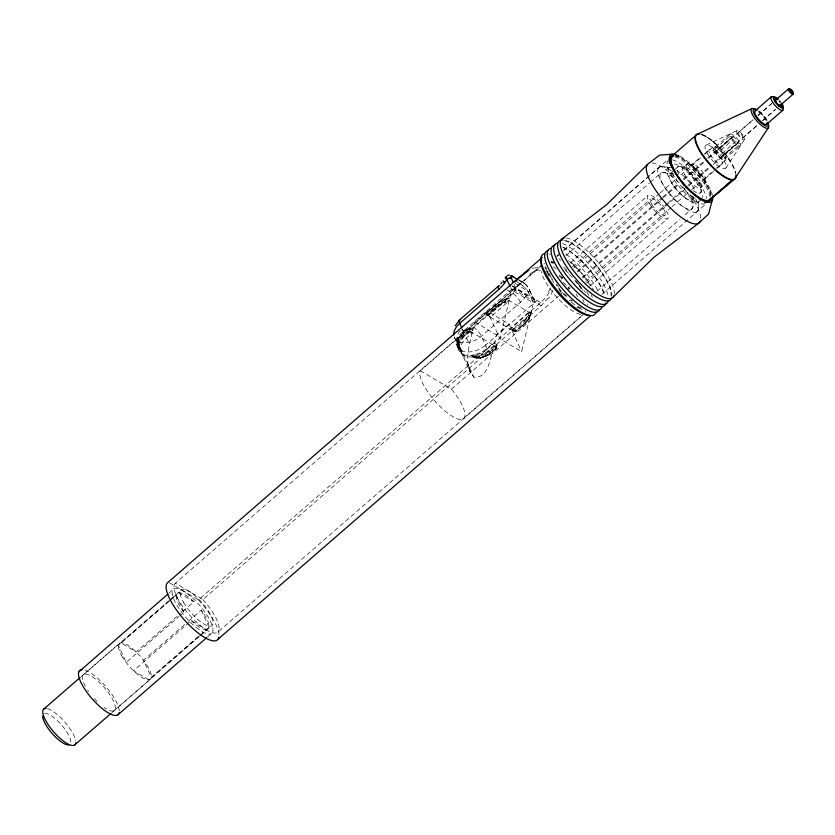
<?xml version="1.0" encoding="UTF-8"?>
<svg xmlns="http://www.w3.org/2000/svg" width="835" height="835" viewBox="0 0 835 835"><rect width="100%" height="100%" fill="white"/><g stroke="black" fill="none" stroke-linecap="round" stroke-linejoin="round"><path stroke-width="0.63" stroke-dasharray="4.17 3.13" d="M467.767 328.98L467.318 331.328L462.068 335.889A13.934 9.091 -24.5 0 0 460.242 349.395L460.367 349.552A18.297 11.93 -24.5 0 0 464.041 355.522A18.297 11.93 -24.5 0 0 472.913 356.994L473.633 357.161M496.167 348.445L494.591 349.802C499.622 345.283 491.387 352.829 490.75 353.101C486.534 356.232 479.342 359.76 473.382 357.13M469.5 331.86C474.771 318.688 447.195 344.229 460.367 349.552A13.809 9.008 -24.5 0 1 462.287 336.244L467.537 331.683L468.132 332.246A1.305 0.856 -24.5 0 1 468.967 331.808C470.825 332.789 474.885 334.282 469.875 331.234A1.66 0.877 -5.9 0 0 468.936 330.994A1.503 0.981 -24.5 0 1 469.917 331.088L496.355 346.786M531.258 311.883L531.363 311.111L528.732 318.886A21.992 14.341 -24.5 0 1 525.361 322.978L524.745 323.583L528.211 319.659L523.983 324.304L516.312 330.963L514.224 331.307L514.767 331.464M508.88 297.855L502.44 300.13L497.336 303.303L487.097 312.113L487.922 314.043A1.618 1.054 -24.5 0 0 487.744 315.609L496.147 307.917A21.731 14.174 -24.5 0 1 501.866 303.982L508.505 301.456L490.792 316.841L487.515 315.369A1.743 1.138 -24.5 0 1 487.682 313.647L495.332 306.998A22.169 14.226 -22.3 0 1 500.843 303.345L509.141 300.496L530.83 313.365A16.7 10.886 -24.5 0 1 529.473 317.561L529.849 316.851L528.19 319.555A22.169 14.226 -22.3 0 1 523.942 323.97L515.978 330.942L514.224 331.307L513.41 329.856L511.03 328.447L509.006 324.001L487.327 311.142L474.833 321.986L472.777 330.524L469.969 328.322L468.842 328.52A1.346 0.877 -24.5 0 0 468.101 328.927L461.786 334.407A13.068 8.517 -24.5 0 0 459.354 346.483L460.242 349.395M611.335 295.642L611.23 296.268L610.458 288.962L610.604 289.463C602.526 269.59 587.381 251.909 568.405 241.753L568.906 241.973L563.197 240.845M472.266 332.643C468.988 346.494 463.007 365.166 473.915 377.19C489.091 378.683 490.803 355.574 493.944 345.513L496.324 346.922A1.66 0.877 -5.9 0 1 496.679 347.454L496.314 348.247M530.611 314.67L531.123 312.551M488.266 315.922L486.962 314.169A1.743 1.138 -24.5 0 1 487.129 312.447L496.105 304.598C494.163 304.211 496.522 309.18 495.572 307.395L487.901 314.002L488.496 314.565L487.964 314.085M509.006 324.001L496.512 334.845L494.456 343.383L493.621 342.736L487.024 348.466A18.297 11.93 -24.5 0 1 473.257 354.729A13.068 8.517 -24.5 0 0 489.32 350.742L490.688 352.871A13.934 9.091 -24.5 0 1 472.558 356.702L472.005 355.491A13.934 9.091 -24.5 0 0 490.135 351.671L496.449 346.181A1.827 0.971 -5.9 0 0 496.877 344.782L496.71 347.381A1.503 0.981 -24.5 0 0 496.366 346.776M496.261 348.31A2.223 1.451 -24.5 0 1 496 348.571L496.449 346.181L495.677 345.283A1.305 0.856 -24.5 0 0 496.084 344.584L496.825 344.25L494.111 342.611M454.146 336.797A18.297 11.93 -24.5 0 0 457.496 341.15A18.297 11.93 -24.5 0 0 481.43 336.202L520.455 302.301A26.135 18.046 -59.3 0 0 526.374 295.642L528.607 292.407A3.486 2.275 -24.5 0 0 528.941 288.952L533.69 299.379A3.486 2.275 -24.5 0 1 533.367 302.844L521.604 351.639L499.925 338.78L511.678 289.975L510.623 287.658M493.944 345.513L488.12 350.867A18.297 11.93 -24.5 0 1 474.353 357.14A13.068 8.517 -24.5 0 0 490.416 353.142L495.969 348.393M487.139 312.52L489.696 314.44L508.473 298.137L501.835 300.663A21.731 14.174 -24.5 0 0 496.115 304.598M472.568 356.722L472.902 356.983A13.809 9.008 -24.5 0 0 490.75 353.132L492.034 352.057M530.183 316.027L530.423 315.359M530.726 313.636L528.701 317.436A22.169 14.226 -22.3 0 1 524.453 321.851L515.748 329.418A1.743 1.138 -24.5 0 1 513.41 329.856C513.17 327.811 516.761 328.552 516.364 330.879A1.618 1.054 -24.5 0 1 514.193 331.297L511.573 329.648L521.604 351.639M529.87 316.747L528.68 318.97M529.098 291.394L529.515 290.611M549.263 292.333L545.714 297.563L540.704 302.625L198.427 599.947L168.305 582.078M529.108 318.271L526.655 321.652M516.333 330.942L515.832 331.276M697.006 211.766L698.425 209.439L698.582 201.016L697.476 202.832L700.774 199.972M725.886 168.065L744.569 139.508M495.948 348.654L494.591 349.802M548.376 297.938L541.153 305.704L202.874 599.54L175.36 583.227L515.686 287.605M487.097 312.113C483.809 314.586 492.692 317.853 489.915 316.83L499.925 338.78M459.302 337.016L457.027 342.037L458.394 338.029L461.786 334.407M489.696 314.44C489.78 316.58 485.719 314.576 487.316 313.031M493.558 346.139L496.105 347.913A1.346 0.877 -24.5 0 1 495.666 348.581L495.708 348.602M495.948 347.548L496.835 344.803L493.527 342.809M523.639 320.922A21.731 14.174 -24.5 0 0 527.96 316.152L530.152 310.996L511.385 327.299L511.03 328.447M729.79 134.414L714.175 147.972M724.78 159.057L740.394 145.488M522.063 325.974L525.382 322.999L522 325.994C523.837 325.493 525.424 322.06 523.722 320.984M168.858 593.236L172.782 589.813M556.924 256.554L558.876 254.842M563.75 250.584L659.253 167.094L662.197 166.572L670.328 167.595A22.827 7.15 49 0 0 676.193 188.741A22.827 7.15 49 0 0 698.425 201.6M582.329 315.15L462.381 419.337M713.508 171.478L704.897 178.982L705.21 177.594L704.792 184.055L700.951 187.395L701.316 185.944L701.181 191.591L698.384 194.659M717.338 168.138L722.129 163.973M589.677 286.353L667.228 218.864M113.894 710.815L199.461 636.364M200.442 635.508L211.255 626.093M485.187 345.481A18.297 11.93 -24.5 0 1 460.69 350.115A18.297 11.93 -24.5 0 1 462.423 331.975L514.266 286.948L516.02 290.789L464.177 335.827A18.297 11.93 -24.5 0 0 462.444 353.967A18.297 11.93 -24.5 0 0 486.941 349.322L485.187 345.481L537.03 300.443L538.784 304.295M541.863 264.883L513.64 289.38L541.153 305.704M420.37 370.73L451.474 389.173A32.408 10.145 49 0 1 463.634 418.669A32.408 10.145 49 0 1 436.037 402.303A32.408 10.145 49 0 1 420.37 370.73L541.289 265.697M461.515 329.908A9.582 6.252 -24.5 0 0 473.278 326.976L512.304 293.075A17.42 12.034 -59.3 0 0 516.239 288.639L518.535 285.32A17.42 12.034 -59.3 0 1 519.861 283.566A3.486 2.411 -59.3 0 1 523.973 283.263L524.14 283.368M459.354 346.483A18.297 11.93 -24.5 0 1 465.335 335.597L472.683 329.908M556.914 256.084L558.886 254.372M563.802 250.103L668.125 159.485M490.124 317.018L511.719 329.961L530.194 314.315L527.981 319.471A21.731 14.174 -24.5 0 1 523.67 324.251L523.722 324.283M469.917 331.213A1.827 0.971 -5.9 0 0 467.349 331.349L468.132 332.246L462.882 336.818A13.068 8.517 -24.5 0 0 460.45 348.884L460.45 348.936A18.297 11.93 -24.5 0 1 466.431 338.008L471.879 333.269M81.204 676.559L119.405 643.378M565.984 255.562L649.411 183.032M650.392 182.176L661.195 172.782L663.574 172.365L671.977 173.419L669.67 173.941L674.346 169.881M168.733 601.19L120.804 642.825L136.199 651.958L178.262 615.416M172.647 597.797L178.513 592.693A23.693 7.421 49 0 1 193.908 601.826L179.233 614.57M169.254 601.158L118.393 645.34L126.168 662.405L178.993 616.522M170.236 600.313L176.101 595.209L183.877 612.274L179.974 615.677M675.285 169.067L678.093 166.635L684.93 166.979L683.406 167.084L687.247 163.743L693.384 164.213L692.09 164.505L700.889 156.928M570.305 262.973L647.616 195.818M572.559 266.762L650.548 199.022M561.089 279.026L563.051 277.324M573.854 267.941L659.295 193.72M660.276 192.864L675.995 179.222M680.901 174.953L703.487 155.331M704.469 154.475L713.309 146.803M733.057 139.529L730.865 138.234L715.251 151.793A7.755 2.432 49 0 0 721.92 158.859A7.755 2.432 49 0 0 724.697 157.398L740.311 143.839L738.119 142.535A4.352 1.367 49 0 1 736.46 142.952A4.352 1.367 49 0 1 733.057 139.529L717.442 153.097A4.352 1.367 49 0 1 716.461 150.937L714.259 149.632L729.873 136.063A7.755 2.432 49 0 1 732.66 134.602A7.755 2.432 49 0 1 739.319 141.668L723.705 155.237L721.513 153.932L737.128 140.363L739.319 141.668M577.089 271.448L661.56 198.072M662.541 197.217L679.241 182.708M683.166 179.295L706.734 158.817M707.725 157.961L732.274 136.637M716.461 150.937L732.076 137.368A4.352 1.367 49 0 1 733.725 136.95A4.352 1.367 49 0 1 737.128 140.363M577.726 272.043L662.426 198.469M663.418 197.613L679.168 183.919M684.095 179.64L704.782 161.677M708.717 158.253L753.045 119.749M757.971 115.47L771.759 103.488M738.453 132.462L753.17 119.666M758.076 115.397L771.811 103.446M451.474 389.173L558.625 296.091M559.607 295.246L562.56 292.678M567.476 288.409L569.439 286.697M742.837 137.838A3.486 1.096 49 0 0 740.259 133.329A3.486 1.096 49 0 0 738.672 134.372A3.486 1.096 49 0 0 742.837 137.838L757.71 124.906L712.652 164.036M762.637 120.637L775.433 109.521M568.405 289.307L570.368 287.595M582.141 277.377L666.528 204.084M667.509 203.239L687.142 186.195M688.123 185.339L711.67 164.892M762.699 120.584L775.454 109.5M721.513 153.932A4.352 1.367 49 0 1 722.505 156.093L738.119 142.535M582.694 278.034L684.867 189.326M688.791 185.913L709.426 168.002M713.351 164.589L737.91 143.265M184.629 624.57L143.537 660.255L151.323 677.331L198.271 636.541M188.533 621.177L201.256 610.124A23.693 7.421 49 0 1 209.032 627.2L202.185 633.139M199.774 635.654L206.621 629.715L191.225 620.582L133.517 670.714L148.901 679.847L198.793 636.51M585.627 281.76L671.069 207.539M672.05 206.694L687.758 193.042M691.683 189.629L715.261 169.161M716.242 168.305L725.083 160.623M586.567 283.222L664.556 215.472M694.48 198.072L692.518 199.774L693.081 197.29L692.904 207.059L691.756 208.948L683.938 215.743M596.921 291.258L680.024 219.135M111.89 712.652L150.196 679.377M207.508 636.959L211.453 633.535A29.267 9.164 49 0 0 189.827 595.658A29.267 9.164 49 0 0 176.425 604.415A29.267 9.164 49 0 0 211.453 633.535M602.025 294.296L705.293 204.523M175.36 583.227A32.408 10.145 49 0 0 189.263 614.8A32.408 10.145 49 0 0 218.102 631.907L582.83 315.119M516.719 286.708L520.904 283.096M83.865 674.346L169.442 600.396M170.423 599.551L180.256 591.044M704.803 153.567L709.687 149.361M516.239 330.984L518.243 329.293M487.922 354.865L481.471 357.422L486.471 355.898L490.719 353.195L486.544 355.961L478.497 358.027M490.719 353.195L486.502 355.981L481.68 357.662L476.931 358.006M534.118 272.941L534.682 272.617M501.845 303.084L503.505 302.291A18.61 12.139 -24.5 0 1 505.54 301.477L505.885 301.362A16.919 11.032 -24.5 0 1 507.273 300.934L508.212 300.694A15.197 9.905 -24.5 0 1 509.141 300.496M706.274 145.029L736.971 130.584M532.417 268.505L532.981 268.275M533.534 268.077L540.819 267.377M509.653 298.377L501.365 301.226A22.169 14.226 -22.3 0 0 495.844 304.879M668.031 168.002L670.328 167.595M552.561 262.106L551.403 261.981L553.563 262.879M472.902 356.983L476.775 357.954L473.069 357.056A2.255 1.795 17.9 0 0 474.374 357.182M474.614 356.357L476.221 356.869L472.005 355.491M513.515 330.9L513.963 331.067A1.743 1.138 -24.5 0 0 516.291 330.618M513.963 331.067C516.667 332.121 510.049 328.646 512.325 330.19M675.578 154.684L681.12 156.97M701.275 134.477L706.493 136.637M469.406 328.51L472.777 330.524M563.114 247.421C581.703 257.869 596.67 275.341 604.655 295.089L604.519 294.578M489.456 316.622L490.27 317.049M513.765 328.719L511.385 327.299M729.873 136.063L732.076 137.368M704.093 135.26L714.155 142.305M715.251 151.793L717.442 153.097M722.505 156.093L724.697 157.398M544.629 267.67L546.852 268.985M559.064 276.239L562.393 278.212M518.848 279.829L524.15 283.034L527.636 286.509L534.327 300.036M518.556 280.049L523.973 283.263M516.604 281.645L520.121 283.733M515.279 283.389L518.535 285.32A8.715 0.616 34.6 0 1 528.409 292.125L528.44 292.156A3.486 2.15 -26 0 0 528.847 288.753L528.712 288.503A5.626 1.764 49 0 0 527.95 287.23M512.419 285.852L540.704 302.625M511.907 286.071L516.239 288.639A8.715 0.616 34.6 0 1 526.374 295.642M514.235 284.453L516.343 289.098L533.69 299.379M506.876 289.86L512.304 293.075A8.715 2.724 49 0 1 520.455 302.301M474.833 321.986L496.512 334.845M178.513 592.693L193.908 601.826M545.954 269.768L547.948 271.646M568.614 260.51L580.889 272.419L593.81 290.131M522.125 285.205L522.188 285.257A8.611 2.38 46.6 0 0 520.372 283.858M522.397 285.434L522.595 285.612A8.684 2.296 46.3 0 1 523.962 286.791M525.507 284.432L525.664 284.568A5.187 1.628 49 0 1 526.405 285.309L526.708 285.643A5.334 1.67 49 0 1 527.689 286.864L527.814 287.031M720.417 148.839L713.988 142.43L714.635 143.14M760.142 111.89L767.01 120.25M565.838 270.54L568.572 273.264M693.478 166.948L697.768 171.488M462.287 336.244L462.882 336.818L461.484 334.605A13.934 9.091 -24.5 0 0 459.688 348.185L457.601 345.815L458.018 346.515L457.11 344.427L458.561 347.715L457.434 342.945L457.872 346.421L457.653 345.627M698.123 171.895L699.479 173.492M459.198 349.04L461.567 352.046L457.142 346.285L458.895 350.136M575.628 280.758L578.018 283.827M578.812 284.85L581.212 287.929M730.615 161.405L726.085 154.913M528.461 292.198L533.367 302.844L511.678 289.975A3.486 2.275 -24.5 0 1 516.343 289.098M578.29 283.743L583.091 290.632M549.273 273.4L550.119 274.872M487.327 311.142L489.352 315.588M487.024 348.466L481.43 336.202A8.715 2.724 49 0 0 473.278 326.976M488.12 350.867L491.084 357.37M462.298 328.917L465.335 335.597M466.431 338.008L469.406 344.511M462.423 331.975L464.177 335.827M457.496 341.15L473.915 377.19M470.387 372.556L468.164 364.425L470.387 372.556L453.989 336.213M201.256 610.124L209.032 627.2M710.282 190.067L710.982 191.726M461.494 352.902L463.498 357.443M550.369 275.383L551.643 279.454M459.688 348.185L459.427 347.276M202.874 599.54A32.408 10.145 49 0 1 218.102 631.907M682.738 186.769A23.693 7.421 49 0 1 687.779 209.021A23.693 7.421 49 0 1 660.819 179.89A23.693 7.421 49 0 1 678.177 181.842M579.02 306.894A23.693 7.421 49 0 1 576.933 307.687M546.894 272.951A23.693 7.421 49 0 1 548.042 271.072M559.179 275.039A23.693 7.421 49 0 1 562.675 277.909M576.15 294.223A23.693 7.421 49 0 1 577.507 296.707M85.347 686.255A23.693 7.421 49 0 1 90.733 675.839A23.693 7.421 49 0 1 113.957 702.099A23.693 7.421 49 0 1 104.156 707.516M97.173 701.609A23.693 7.421 49 0 1 93.718 697.956M88.562 691.422A23.693 7.421 49 0 1 87.665 690.107M206.621 629.715A23.693 7.421 49 0 1 191.225 620.582M183.877 612.274A23.693 7.421 49 0 1 176.101 595.209M692.925 196.319A17.253 5.407 49 0 1 685.211 197.916A17.253 5.407 49 0 1 670.63 181.059A17.253 5.407 49 0 1 673.511 173.868M678.897 174.296A17.253 5.407 49 0 1 683.792 167.898A17.253 5.407 49 0 1 700.304 186.998A17.253 5.407 49 0 1 693.06 190.672M198.427 599.947A37.982 11.899 49 0 1 219.031 636.113M550.38 287.887A25.718 22.785 -22.2 0 1 548.459 291.989M586.64 291.749A37.982 11.899 49 0 1 589.019 295.82M581.285 308.094A29.267 9.164 49 0 1 569.585 300.819M560.953 292.313A29.267 9.164 49 0 1 559.586 290.737M549.816 276.343A29.267 9.164 49 0 1 547.572 270.832M551.392 262.816A29.267 9.164 49 0 1 553.365 263.255M569.428 274.527A29.267 9.164 49 0 1 572.299 277.491M575.065 280.623A29.267 9.164 49 0 1 581.17 288.743M587.715 303.888A29.267 9.164 49 0 1 587.725 304.838M779.452 101.223A5.229 1.639 49 0 1 780.381 102.371M779.525 100.409A7.139 2.234 49 0 1 780.84 101.964M758.9 111.024A11.032 3.455 49 0 1 767.125 120.543M758.921 111.817A12.713 3.987 49 0 1 766.78 121.127M701.828 134.362A29.215 9.154 49 0 1 722.118 150.112A29.215 9.154 49 0 1 735.792 172.762M701.484 134.602A29.267 9.164 49 0 1 722.505 151.166A29.267 9.164 49 0 1 735.718 174.202M778.888 101.359A8.882 2.787 49 0 1 779.733 102.34M758.43 111.713A8.882 2.787 49 0 1 766.353 120.877M674.93 155.508A29.267 9.164 49 0 1 696.547 170.945A29.267 9.164 49 0 1 711.149 195.536M84.919 670.161A29.267 9.164 49 0 1 106.619 687.529A29.267 9.164 49 0 1 119.269 710.804M695.618 198.73A29.267 9.164 49 0 1 687.111 209.491A29.267 9.164 49 0 1 659.107 176.717A29.267 9.164 49 0 1 672.384 171.54M676.611 170.309A22.827 7.15 49 0 1 696.4 192.697M694.052 197.582A22.827 7.15 49 0 1 671.799 171.258M674.45 164.015A22.827 7.15 49 0 1 692.904 177.886A22.827 7.15 49 0 1 702.705 197.436M705.189 203.51A28.4 8.893 49 0 1 680.024 187.51A28.4 8.893 49 0 1 668.063 160.571M672.332 159.819A28.4 8.893 49 0 1 693.05 175.392A28.4 8.893 49 0 1 706.546 198.5M675.411 156.187A28.4 8.893 49 0 1 697.048 171.916A28.4 8.893 49 0 1 710.658 196.037M552.728 290.444A32.701 30.791 20 0 1 548.835 298.231M555.599 279.882A19.205 16.429 -35.6 0 1 556.308 282.188M538.596 270.78A19.205 16.429 -35.6 0 1 540.475 270.634M545.662 271.229A19.205 16.429 -35.6 0 1 547.802 271.97M534.598 271.323A20.165 12.838 -53.6 0 1 538.805 269.684M529.849 274.078A23.766 11.44 -44 0 1 534.296 271.25M515.456 282.021A33.191 11.648 -40.9 0 1 530.705 269.152M580.492 314.388A32.408 10.145 49 0 1 557.456 297.813A32.408 10.145 49 0 1 541.111 271.375M543.856 263.87A32.408 10.145 49 0 1 544.723 263.797M553.135 266.793A32.408 10.145 49 0 1 556.11 268.724M582.715 299.483A32.408 10.145 49 0 1 584.166 302.677M585.878 310.777A32.408 10.145 49 0 1 585.439 312.447M495.562 307.363A22.336 14.571 -24.5 0 1 501.845 303.074M467.851 331.453A2.129 1.388 -24.5 0 1 468.184 331.255M496.366 346.901A1.827 0.971 -5.9 0 1 495.906 348.279M566.756 296.665A10.886 3.413 49 0 1 556.131 284.098M571.933 301.08A15.249 4.77 49 0 1 569.126 300.224M553.522 282.773A15.249 4.77 49 0 1 552.77 278.65M563.406 282.366A15.249 4.77 49 0 1 569.251 288.91M474.29 357.004A2.39 1.68 14.8 0 1 473.08 356.91M471.858 355.449A1.576 0.877 4.8 0 1 473.268 354.969M457.486 341.16A8.726 6.022 -59.3 0 1 460.857 329.846M467.861 329.22A1.827 0.971 -5.9 0 1 470.429 329.094M524.589 287.282A8.809 2.119 46.1 0 1 526.405 289.286M527.156 290.048A8.966 1.68 46.7 0 1 528.586 291.979M524.296 283.472A5.114 1.597 49 0 1 525.33 284.276M714.259 149.632A7.755 2.432 49 0 1 717.046 148.16A7.755 2.432 49 0 1 723.705 155.237M740.311 143.839A7.755 2.432 49 0 1 737.535 145.3A7.755 2.432 49 0 1 730.865 138.234M566.6 295.684A9.143 2.86 49 0 1 557.634 285.768M562.811 246.93A39.412 12.337 49 0 1 604.603 294.181M566.005 254.216A39.579 12.4 49 0 1 598.497 291.791M548.783 253.923A39.725 12.441 49 0 1 550.244 254.372M558.876 258.954A39.725 12.441 49 0 1 560.786 260.301M591.211 295.099A39.725 12.441 49 0 1 592.318 297.208M571.234 262.534A39.663 12.421 49 0 1 591.086 285.486M674.638 156.75A29.267 9.164 49 0 1 695.993 172.803A29.267 9.164 49 0 1 709.907 196.622M572.278 300.924A29.267 9.164 49 0 1 570.837 299.734M558.229 286.426A29.267 9.164 49 0 1 556.997 284.787M550.985 261.762A29.267 9.164 49 0 1 551.768 261.689M563.458 267.158A29.267 9.164 49 0 1 566.318 269.444M584.416 290.851A29.267 9.164 49 0 1 585.293 292.407M582.12 309.43A31.01 9.717 49 0 1 577.079 307.071M548.772 275.79A31.01 9.717 49 0 1 545.725 266.375M551.444 261.626A31.01 9.717 49 0 1 553.699 262.336M564.93 269.632A31.01 9.717 49 0 1 566.474 270.968M580.826 287.198A31.01 9.717 49 0 1 581.995 288.92M652.26 162.982A39.005 12.212 49 0 1 676.757 179.024M689.96 194.586A39.005 12.212 49 0 1 700.701 218.165M566.182 238.038A38.786 12.149 49 0 1 596.649 260.572A38.786 12.149 49 0 1 614.32 293.722M563.573 240.052A38.994 12.212 49 0 1 593.288 261.647A38.994 12.212 49 0 1 611.961 294.755M562.341 243.674A39.255 12.295 49 0 1 590.533 265.895A39.255 12.295 49 0 1 608.266 296.79M699.793 173.315A31.041 9.999 49.1 0 1 710.543 190.036M711.451 192.05A31.041 9.936 48.7 0 1 712.443 195.411M675.212 154.391A31.281 9.801 49 0 1 680.201 156.448M680.118 156.281A30.895 9.696 49.1 0 1 697.684 171.258M44.641 713.393A20.207 6.325 49 0 1 61.174 724.571A20.207 6.325 49 0 1 70.798 742.962M47.47 708.685A23.693 7.421 49 0 1 64.723 721.931A23.693 7.421 49 0 1 75.714 740.989M458.321 340.722L457.57 343.237L458.853 339.156L458.321 340.722M523.952 283.034L523.503 282.595L523.952 283.034M529.609 289.87L529.609 289.87M486.648 313.845L486.523 313.135L486.648 313.845M183.502 602.233A23.693 7.421 49 0 0 211.85 625.812A23.693 7.421 49 0 0 194.346 595.146A23.693 7.421 49 0 0 183.502 602.233M121.586 655.475A23.693 7.421 49 0 0 150.008 679.492A23.693 7.421 49 0 0 132.974 649.025A23.693 7.421 49 0 0 121.586 655.475M693.165 169.505A9.665 3.027 49 0 0 704.73 179.118A9.665 3.027 49 0 0 697.59 166.603A9.665 3.027 49 0 0 693.165 169.505M710.272 154.632A9.665 3.027 49 0 0 721.847 164.255A9.665 3.027 49 0 0 714.697 151.74A9.665 3.027 49 0 0 710.272 154.632M684.512 174.317A13.464 4.217 49 0 0 700.617 187.708A13.464 4.217 49 0 0 690.67 170.288A13.464 4.217 49 0 0 684.512 174.317M688.353 170.987A13.464 4.217 49 0 0 704.458 184.368A13.464 4.217 49 0 0 694.511 166.948A13.464 4.217 49 0 0 688.353 170.987M707.203 153.348A15.249 4.77 49 0 0 725.438 168.513A15.249 4.77 49 0 0 714.175 148.776A15.249 4.77 49 0 0 707.203 153.348M737.336 133.809A5.908 1.847 49 0 0 744.403 139.685A5.908 1.847 49 0 0 740.04 132.034A5.908 1.847 49 0 0 737.336 133.809M651.884 204.481A10.886 3.413 49 0 0 664.921 215.315A10.886 3.413 49 0 0 656.874 201.225A10.886 3.413 49 0 0 651.884 204.481M649.484 203.479A15.249 4.77 49 0 0 667.729 218.645A15.249 4.77 49 0 0 656.467 198.907A15.249 4.77 49 0 0 649.484 203.479M714.436 151.396A9.143 2.86 49 0 0 725.375 160.497A9.143 2.86 49 0 0 718.622 148.651A9.143 2.86 49 0 0 714.436 151.396"/><path stroke-width="1.25" d="M712.318 199.774L708.581 214.052L698.707 223.175L653.815 257.389L613.412 296.842M455.2 325.827L459.407 320.035L498.432 286.134M734.612 179.034L768.106 128.11M453.802 334.992A18.297 11.93 -24.5 0 1 459.751 323.343L498.777 289.442A26.135 18.046 -59.3 0 0 504.695 282.783L506.928 279.548A3.486 2.275 -24.5 0 1 511.594 278.66L513.181 282.136M500.864 283.723L501.939 282.418M647.375 164.599L606.962 204.418L561.767 239.134M711.013 198.97L732.879 179.556L707.944 201.256L734.32 179.358M755.383 110.69L771.331 96.714M711.211 201.767L710.7 202.133A31.041 9.749 48.5 0 1 700.429 199.346M78.74 671.977L167.877 594.092M671.851 156.124L696.557 134.685M43.994 708.905L80.233 677.415M774.713 100.92L788.501 88.948M779.379 106.097L793.114 94.167M74.566 745.06L110.909 713.497M117.902 714.823L206.527 637.815M218.133 639.13L590.867 315.4M766.822 124.112L782.802 110.272M218.895 637.209A37.982 11.899 49 0 1 185.777 621.459A37.982 11.899 49 0 1 168.305 582.078L541.602 258.005M513.306 282.407L527.96 270.884M696.922 134.445L751.698 108.696M507.607 275.435L509.35 275.049M672.05 154.224L659.629 155.143L648.325 163.702A39.005 12.212 49 0 0 665.986 203.364A39.005 12.212 49 0 0 700.283 221.098M517.47 279.412L512.92 276.719A5.114 1.597 49 0 0 512.032 276.385M700.325 199.575L698.801 198.615M684.001 185.255L682.258 183.23M506.918 279.527L510.101 286.499M461.786 327.8L459.751 323.343A8.715 2.724 49 0 1 460.638 319.784M671.58 166.916L670.724 164.881M511.354 278.055L511.375 278.118A5.824 1.827 49 0 0 511.511 278.462A3.486 2.39 -22.9 0 0 506.751 279.276A8.715 0.616 34.6 0 1 505.791 277.857M590.147 315.296A37.982 11.899 49 0 1 556.423 291.206A37.982 11.899 49 0 1 542.176 257.232M781.142 103.53A5.229 1.639 49 0 1 780.036 106.055A5.229 1.639 49 0 1 774.838 99.908A5.229 1.639 49 0 1 777.917 99.699M781.696 103.154A7.139 2.234 49 0 1 780.976 107.558A7.139 2.234 49 0 1 773.565 98.989A7.139 2.234 49 0 1 778.116 99.021M767.918 122.202A11.032 3.455 49 0 1 763.962 125.01A11.032 3.455 49 0 1 753.88 113.341A11.032 3.455 49 0 1 757.355 109.99M767.814 123.1A12.713 3.987 49 0 1 763.712 127.056A12.713 3.987 49 0 1 751.803 113.299A12.713 3.987 49 0 1 756.479 109.99M736.115 174.922A29.215 9.154 49 0 1 709.406 163.368A29.215 9.154 49 0 1 699.866 133.934M735.833 176.175A29.267 9.164 49 0 1 709.072 163.66A29.267 9.164 49 0 1 698.634 134.122M779.232 104.782A3.486 1.096 49 0 1 778.679 106.139M774.65 101.432A3.486 1.096 49 0 1 776.216 101.244M781.236 104.365A8.882 2.787 49 0 1 781.163 110.251A8.882 2.787 49 0 1 771.999 101.139A8.882 2.787 49 0 1 774.076 97.246M776.206 98.749A8.882 2.787 49 0 1 776.654 99.135M766.979 122.808A8.882 2.787 49 0 1 759.109 119.854A8.882 2.787 49 0 1 755.988 110.658M711.263 197.519A29.267 9.164 49 0 1 685.201 185.777A29.267 9.164 49 0 1 673.281 155.529M119.175 712.589A29.267 9.164 49 0 1 91.819 698.436A29.267 9.164 49 0 1 82.07 669.68M706.368 201.966A28.4 8.893 49 0 1 706.076 202.581M710.366 198.49A28.4 8.893 49 0 1 684.69 184.806A28.4 8.893 49 0 1 673.135 156.395M506.887 279.328A9.028 2.776 37.9 0 1 506.584 278.827M510.529 275.978A3.486 2.411 -59.3 0 1 513.139 276.834M506.323 276.375A8.684 2.359 45.9 0 1 506.835 276.27M506.041 277.314A8.809 2.359 44.4 0 1 506.156 276.521M506.48 278.504A8.955 2.495 41.3 0 1 506.125 277.648M511.281 277.825A5.574 1.743 49 0 1 511.166 277.272M511.166 277.043A5.323 1.67 49 0 1 511.26 276.656M511.542 276.406A5.187 1.628 49 0 1 511.813 276.364M498.777 289.442A8.715 2.724 49 0 1 499.674 285.883M504.695 282.783A8.715 0.616 34.6 0 1 504.016 281.426M605.886 302.844A39.412 12.337 49 0 1 569.992 284.85A39.412 12.337 49 0 1 554.889 245.177M601.993 307.228A39.579 12.4 49 0 1 565.274 287.083A39.579 12.4 49 0 1 551.037 248.298M596.086 311.935A39.725 12.441 49 0 1 560.421 294.139A39.725 12.441 49 0 1 544.044 253.767M599.551 309.451A39.663 12.421 49 0 1 562.759 289.265A39.663 12.421 49 0 1 548.491 250.406M709.917 199.45A29.267 9.164 49 0 1 704.604 202.143M669.555 163.389A29.267 9.164 49 0 1 672.039 156.615M613.923 295.82A38.786 12.149 49 0 1 577.945 276.082A38.786 12.149 49 0 1 563.99 238.079M611.575 298.137A38.994 12.212 49 0 1 574.501 277.23A38.994 12.212 49 0 1 562.414 239.989M608.287 300.579A39.255 12.295 49 0 1 572.518 282.647A39.255 12.295 49 0 1 557.477 243.131M712.683 197.018A31.041 9.936 48.7 0 1 711.41 201.59M698.571 198.02A31.041 9.55 48.6 0 1 684.314 185.193M682.55 183.063A30.989 9.446 49 0 1 671.914 167.115M670.87 164.986A31.062 9.676 49.2 0 1 671.069 154.538M671.1 154.579A31.281 9.801 49 0 1 674.492 154.245M68.929 744.914A20.207 6.325 49 0 1 52.866 734.278A20.207 6.325 49 0 1 42.7 715.919M75.776 742.607A23.693 7.421 49 0 1 53.837 732.034A23.693 7.421 49 0 1 45.915 708.445M789.743 90.43A2.787 0.877 49 0 0 793.093 93.259A2.787 0.877 49 0 0 791.089 89.669A2.787 0.877 49 0 0 789.743 90.43M788.856 90.691A3.486 1.096 49 0 0 793.041 94.23A3.486 1.096 49 0 0 790.526 89.742A3.486 1.096 49 0 0 788.856 90.691"/></g></svg>
